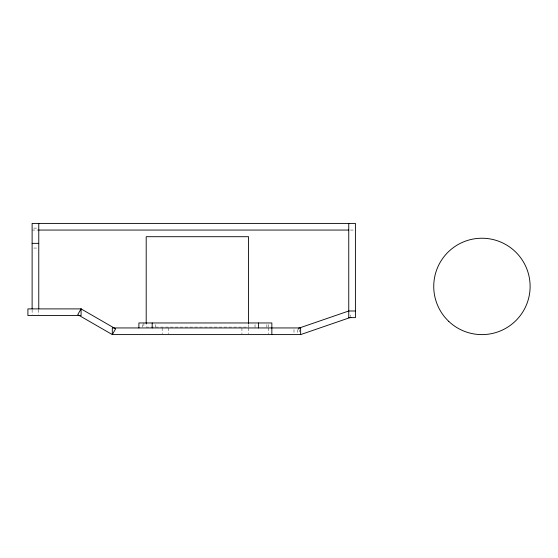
<?xml version="1.0" encoding="UTF-8"?>
<svg xmlns="http://www.w3.org/2000/svg" width="558" height="558" viewBox="0 0 558 558"><rect width="100%" height="100%" fill="white"/><g stroke="black" fill="none" stroke-linecap="round" stroke-linejoin="round"><path stroke-width="0.42" stroke-dasharray="2.79 2.09" d="M33.78 228.11L37.937 228.11M32.12 230.056L38.767 230.056M350.417 230.056L355.404 230.056M33.78 248.052L37.937 248.052M350.11 314.921L350.647 316.491M298.739 329.094L299.82 332.24M297.309 329.611L297.309 333.761M293.989 329.611L293.989 333.761M268.524 327.944L268.524 333.761M268.321 324.623L268.321 327.114M266.864 324.623L266.864 327.944M255.027 324.623L255.027 327.944M248.582 324.505L248.582 327.114L146.203 327.114L146.203 324.505M248.582 327.944L248.582 333.761M241.935 327.944L241.935 333.761M168.809 327.944L168.809 333.761M162.162 327.944L162.162 333.761M155.717 324.623L155.717 327.944M143.88 322.963L143.88 327.114M142.416 324.623L142.416 327.114M38.767 309.725L38.767 314.712M32.12 309.725L32.12 314.712"/><path stroke-width="0.84" d="M298.474 328.306L348.757 310.994L355.404 310.994M300.636 334.591L300.636 327.944L112.304 327.944L112.304 334.591L115.625 328.836L81.084 308.895L77.757 314.649L112.304 334.591L300.636 334.591L350.919 317.279M38.767 230.056L348.757 230.056M32.12 243.351L38.767 243.351M348.757 223.409L348.757 317.642L355.404 317.642L355.404 223.409L32.12 223.409L32.12 308.895M271.851 334.591L271.851 322.963L138.893 322.963L138.893 327.944M258.556 322.963L258.556 327.944M248.582 323.64L248.582 236.704L146.203 236.704L146.203 323.64M152.188 322.963L152.188 327.944M38.767 223.409L38.767 308.895M81.084 308.895L27.9 308.895L27.9 315.542L81.084 315.542L81.084 308.895M448.709 321.331A48.19 48.19 0 0 0 528.768 297.735A48.19 48.19 0 0 0 468.301 240.198A48.19 48.19 0 0 0 448.709 321.331"/></g></svg>
